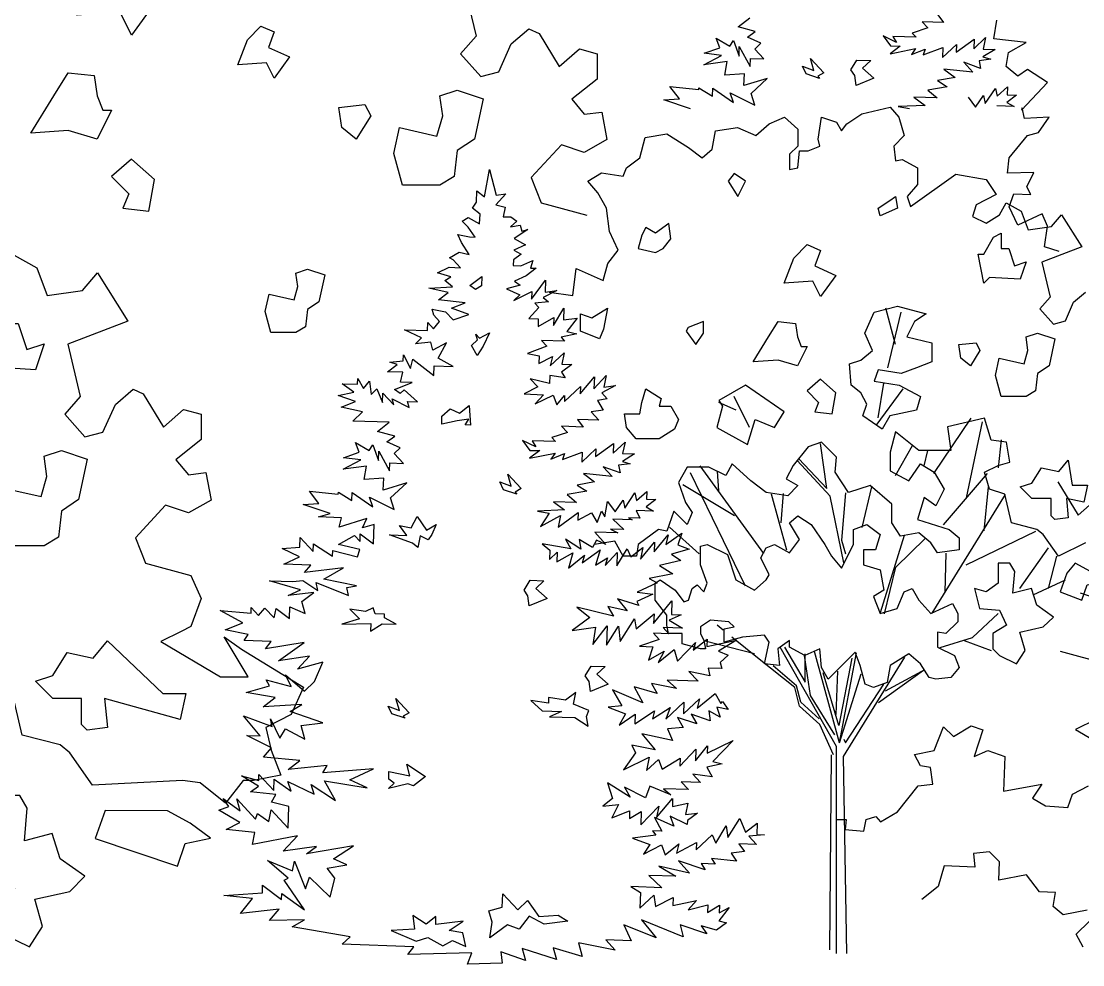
# Model space of a CAD drawing. Header units: inches. Extents: x -11 to 128, y 7 to 56.
# Drawn here: x 40.394 to 41.049, y 22.077 to 22.659 of the extents above; entities that cross this region are included whole.
import ezdxf

# ---------------------------------------------------------------- set-up
doc = ezdxf.new("R2010")
doc.units = ezdxf.units.IN
doc.header["$MEASUREMENT"] = 0
doc.layers.add('CAY', color=94, linetype='Continuous')
doc.layers.add('CAY-3', color=61, linetype='Continuous')
picture_1 = doc.add_image_def('image1.jpg', size_in_pixel=(1680, 1093))

# ---------------------------------------------------------------- blocks, each defined once
blk = doc.blocks.new('A$C76451831')
at = {"layer": 'CAY'}
for p, q in [((4134.9, 1467.3), (4152, 1395.3)), ((4512, 1407.8), (4528.3, 1420.4)), ((4786.8, 1424.5), (4794.5, 1413.8)), ((4200.3, 1384.7), (4224.5, 1405.3)), ((4224.5, 1405.3), (4238.7, 1398.8)), ((4535.8, 1401.5), (4512, 1407.8)), ((4525.1, 1393.7), (4535.8, 1401.5)), ((4773, 1406.4), (4751.5, 1399.4)), ((4794.5, 1413.8), (4765.1, 1414.8)), ((4765.1, 1414.8), (4773, 1406.4)), ((4152, 1395.3), (4130.8, 1371.1)), ((4238.7, 1398.8), (4266.4, 1353.4)), ((4487, 1379.2), (4482, 1392.5)), ((4482, 1392.5), (4500.7, 1381.4)), ((4500.7, 1381.4), (4505.9, 1389.4)), ((4505.9, 1389.4), (4513.4, 1367.9)), ((4543.4, 1385.4), (4525.1, 1393.7)), ((4711.4, 1395.4), (4721.4, 1381.9)), ((4729.7, 1386.6), (4711.4, 1395.4)), ((4724.6, 1394.9), (4729.7, 1386.6)), ((4756.7, 1393.8), (4724.6, 1394.9)), ((4751.5, 1399.4), (4756.7, 1393.8)), ((4811.7, 1373.3), (4836.3, 1391)), ((4835.9, 1377.9), (4852.3, 1393.2)), ((4836.3, 1391), (4835.9, 1377.9)), ((4852.3, 1393.2), (4849, 1377.4)), ((4183.2, 1346.3), (4200.3, 1384.7)), ((4266.4, 1353.4), (4294.1, 1377.6)), ((4294.1, 1377.6), (4318.3, 1371.1)), ((4465.5, 1371.8), (4487, 1379.2)), ((4489.4, 1368.7), (4465.5, 1371.8)), ((4513.4, 1367.9), (4513.8, 1381)), ((4513.8, 1381), (4528.7, 1353.7)), ((4535, 1377.5), (4543.4, 1385.4)), ((4547.7, 1363.9), (4535, 1377.5)), ((4735, 1381.4), (4721, 1371)), ((4721, 1371), (4756.1, 1378)), ((4721.4, 1381.9), (4735, 1381.4)), ((4756.1, 1378), (4750.4, 1370)), ((4750.4, 1370), (4769.3, 1377.5)), ((4766.3, 1369.4), (4793.3, 1379.4)), ((4769.3, 1377.5), (4766.3, 1369.4)), ((4792.9, 1365.8), (4812.1, 1383.7)), ((4793.3, 1379.4), (4792.9, 1365.8)), ((4812.1, 1383.7), (4811.7, 1373.3)), ((4865.3, 1376.9), (4848.6, 1366.6)), ((4849, 1377.4), (4865.3, 1376.9)), ((4130.8, 1371.1), (4158.5, 1339.9)), ((4318.3, 1371.1), (4318.3, 1336.3)), ((4464.9, 1355.9), (4489.4, 1368.7)), ((4497.2, 1360.3), (4464.9, 1355.9)), ((4493.9, 1341.8), (4497.2, 1360.3)), ((4528.7, 1353.7), (4529.1, 1364.6)), ((4529.1, 1364.6), (4547.7, 1363.9)), ((4822.1, 1359.3), (4834.8, 1345.7)), ((4845.4, 1350.8), (4822.1, 1359.3)), ((4859.4, 1363.5), (4843.5, 1361.3)), ((4843.5, 1361.3), (4845.4, 1350.8)), ((4848.6, 1366.6), (4859.4, 1363.5)), ((4158.5, 1339.9), (4183.2, 1346.3)), ((4520.7, 1343.6), (4493.9, 1341.8)), ((4520.1, 1327.3), (4520.7, 1343.6)), ((4834.8, 1345.7), (4795, 1349.9)), ((4795, 1349.9), (4810.5, 1338.4)), ((4318.3, 1336.3), (4283.5, 1308.6)), ((4552.2, 1337), (4520.1, 1327.3)), ((4530.1, 1316.5), (4552.2, 1337)), ((4810.5, 1338.4), (4786.3, 1334.3)), ((4786.3, 1334.3), (4799.6, 1325.7)), ((4431.5, 1309.1), (4418.5, 1325.8)), ((4418.5, 1325.8), (4458.3, 1321.7)), ((4458.3, 1321.7), (4458.4, 1324.4)), ((4458.4, 1324.4), (4477, 1312.9)), ((4477, 1312.9), (4477.4, 1323.8)), ((4477.4, 1323.8), (4505.7, 1304.2)), ((4501.2, 1317.5), (4535, 1300.5)), ((4505.7, 1304.2), (4501.2, 1317.5)), ((4535, 1300.5), (4530.1, 1316.5)), ((4799.6, 1325.7), (4772.7, 1321.2)), ((4772.7, 1321.2), (4785.5, 1310.3)), ((4838.5, 1297.6), (4849.5, 1313.5)), ((4849.5, 1313.5), (4851.8, 1302.5)), ((4851.8, 1302.5), (4865.7, 1323.4)), ((4865.7, 1323.4), (4868.1, 1312.9)), ((4868.1, 1312.9), (4882.1, 1325.5)), ((4894.8, 1314.2), (4881.4, 1304.2)), ((4882.1, 1325.5), (4881.7, 1314.6)), ((4881.7, 1314.6), (4894.8, 1314.2)), ((4283.5, 1308.6), (4300.6, 1287.9)), ((4410.2, 1307.5), (4431.5, 1309.1)), ((4446.9, 1295.4), (4410.2, 1307.5)), ((4769.3, 1300), (4732.1, 1298.6)), ((4732.1, 1298.6), (4747.8, 1295.7)), ((4753.8, 1311.4), (4769.3, 1300)), ((4785.5, 1310.3), (4753.8, 1311.4)), ((4828.1, 1311.5), (4838.5, 1297.6)), ((4891.6, 1298.4), (4867.6, 1299.3)), ((4881.4, 1304.2), (4891.6, 1298.4)), ((4300.6, 1287.9), (4324.7, 1290.9)), ((4324.7, 1290.9), (4331.8, 1253.1)), ((4554.9, 1274.6), (4575.8, 1283.7)), ((4575.8, 1283.7), (4594.3, 1267.5)), ((4622.2, 1253.8), (4626.9, 1283.7)), ((4626.9, 1283.7), (4647.3, 1277)), ((4661.5, 1274.6), (4682.3, 1288.4)), ((4682.3, 1288.4), (4721.2, 1297.8)), ((4721.2, 1297.8), (4733, 1283.7)), ((4733, 1283.7), (4740.1, 1258.5)), ((4481, 1265.2), (4511.3, 1269.9)), ((4511.3, 1269.9), (4536.5, 1258.5)), ((4536.5, 1258.5), (4554.9, 1274.6)), ((4647.3, 1277), (4654.4, 1265.2)), ((4654.4, 1265.2), (4661.5, 1274.6)), ((4377.3, 1228.2), (4384.3, 1256.1)), ((4384.3, 1256.1), (4414.2, 1260.8)), ((4414.2, 1260.8), (4444.1, 1242.4)), ((4476.7, 1240), (4481, 1265.2)), ((4594.3, 1267.5), (4594.3, 1244.3)), ((4740.1, 1258.5), (4725.9, 1244.3)), ((4269.3, 1246.1), (4228, 1201.2)), ((4300.6, 1235.4), (4269.3, 1246.1)), ((4331.8, 1253.1), (4300.6, 1235.4)), ((4444.1, 1242.4), (4462.6, 1228.2)), ((4462.6, 1228.2), (4476.7, 1240)), ((4594.3, 1244.3), (4582.9, 1232.9)), ((4608.4, 1237.6), (4624.5, 1244.3)), ((4624.5, 1244.3), (4622.2, 1253.8)), ((4725.9, 1244.3), (4728.3, 1223.9)), ((4358.8, 1214.4), (4377.3, 1228.2)), ((4582.9, 1232.9), (4582.9, 1212.1)), ((4594.3, 1214.4), (4596.6, 1237.6)), ((4596.6, 1237.6), (4608.4, 1237.6)), ((4728.3, 1223.9), (4737.7, 1225.8)), ((4737.7, 1225.8), (4758.6, 1214.4)), ((4354.1, 1203), (4358.8, 1214.4)), ((4582.9, 1212.1), (4594.3, 1214.4)), ((4758.6, 1214.4), (4758.6, 1191.2)), ((4228, 1201.2), (4241.6, 1166.4)), ((4305.7, 1196), (4324.2, 1207.4)), ((4324.2, 1207.4), (4354.1, 1203)), ((4749.1, 1161.4), (4811.2, 1205.4)), ((4811.2, 1205.4), (4852.9, 1198.3)), ((4852.9, 1198.3), (4866.7, 1177.9)), ((4319.5, 1179.8), (4305.7, 1196)), ((4758.6, 1191.2), (4744.4, 1175.1)), ((4331.3, 1159), (4319.5, 1179.8)), ((4744.4, 1175.1), (4749.1, 1161.4)), ((4866.7, 1177.9), (4839.1, 1163.7)), ((4241.6, 1166.4), (4304.1, 1149.3)), ((4335.6, 1126.7), (4331.3, 1159)), ((4839.1, 1163.7), (4834.4, 1147.6)), ((4871.4, 1149.9), (4880.4, 1166.1)), ((4880.4, 1166.1), (4901.2, 1154.7)), ((4901.2, 1154.7), (4910.7, 1129.1)), ((4834.4, 1147.6), (4852.9, 1138.5)), ((4852.9, 1138.5), (4871.4, 1149.9)), ((4942.9, 1133.8), (4956.7, 1149.9)), ((4956.7, 1149.9), (4984.6, 1105.9)), ((4347.4, 1101.2), (4335.6, 1126.7)), ((4910.7, 1129.1), (4942.9, 1133.8)), ((4333.2, 1082.7), (4347.4, 1101.2)), ((4984.6, 1105.9), (4929.6, 1084.7)), ((4326.6, 1059.5), (4333.2, 1082.7)), ((4929.6, 1084.7), (4941, 1036.7)), ((4284.9, 1039.1), (4289.6, 1076)), ((4289.6, 1076), (4326.6, 1059.5)), ((4252.7, 1043.4), (4284.9, 1039.1)), ((4941, 1036.7), (4926.8, 1020.6)), ((4973.2, 1029.6), (4989.3, 1043.4)), ((4728.3, 971.5), (4715.1, 1021.6)), ((4961.8, 1004.1), (4973.2, 1029.6)), ((4717.8, 939.8), (4736.3, 1016.3)), ((4926.8, 1020.6), (4945.3, 999.7)), ((4945.3, 999.7), (4961.8, 1004.1)), ((4701.9, 860.6), (4738.9, 910.7)), ((4704.6, 871.1), (4712.5, 918.7)), ((4509.3, 881.7), (4485.5, 892.2)), ((4527.8, 857.9), (4506.6, 900.2)), ((4781, 794.5), (4832.5, 870.4)), ((4850.9, 870.4), (4799.8, 858.6)), ((4826.2, 761), (4847.8, 865.6)), ((4860, 840.1), (4850.9, 870.4)), ((4728.3, 851.9), (4721.2, 824)), ((4760.5, 826.3), (4728.3, 851.9)), ((4799.8, 858.6), (4804.6, 826.3)), ((4626.9, 837.7), (4608.4, 831)), ((4634, 774), (4625.3, 835.7)), ((4647.3, 816.9), (4626.9, 837.7)), ((4728.6, 791.9), (4751.7, 832.8)), ((4880.8, 837.7), (4860, 840.1)), ((4870.1, 802.5), (4874.1, 840.9)), ((4885.5, 810.2), (4880.8, 837.7)), ((4608.4, 831), (4587.6, 805.5)), ((4645.4, 796.4), (4647.3, 816.9)), ((4721.2, 824), (4721.2, 798.4)), ((4804.6, 826.3), (4760.5, 826.3)), ((4768, 805.1), (4772.9, 825.9)), ((4442.1, 803.1), (4430.3, 782.3)), ((4472, 803.1), (4442.1, 803.1)), ((4547.7, 684.5), (4460.2, 805.1)), ((4495.2, 791.7), (4472, 803.1)), ((4504.2, 807.8), (4495.2, 791.7)), ((4529.8, 784.6), (4504.2, 807.8)), ((4587.6, 805.5), (4578.1, 787)), ((4638.7, 763.4), (4593.5, 812.2)), ((4595.8, 814.5), (4634, 774)), ((4746.8, 784.6), (4762.9, 807.8)), ((4762.9, 807.8), (4781.4, 796.4)), ((4850.9, 796.4), (4869.4, 805.5)), ((4869.4, 805.5), (4885.5, 810.2)), ((4522.3, 639.8), (4446.8, 795.6)), ((4485.8, 770.9), (4483.8, 797.9)), ((4663.8, 768.5), (4645.4, 796.4)), ((4721.2, 798.4), (4746.8, 784.6)), ((4781.4, 796.4), (4795.5, 773.2)), ((4794.3, 724.1), (4854.9, 794.5)), ((4857.6, 773.2), (4850.9, 796.4)), ((4430.3, 782.3), (4439.8, 754.7)), ((4507, 736.3), (4436.2, 779.1)), ((4550.6, 768.5), (4529.8, 784.6)), ((4578.1, 787), (4594.3, 777.9)), ((4594.3, 777.9), (4580.5, 763.8)), ((4693.7, 777.9), (4663.8, 768.5)), ((4682.7, 720.5), (4695.7, 776.4)), ((4723.6, 752.4), (4693.7, 777.9)), ((4795.5, 773.2), (4783.7, 750)), ((4850.1, 715.8), (4856.4, 776.4)), ((4878.5, 766.1), (4857.6, 773.2)), ((4951.7, 782.9), (4979.4, 737.5)), ((4580.5, 763.8), (4550.6, 768.5)), ((4579.1, 689), (4557.9, 766.3)), ((4571.1, 726.8), (4574.5, 766.9)), ((4657.5, 671.8), (4638.7, 763.4)), ((4659.9, 768.1), (4654, 702.8)), ((4767.6, 761.4), (4758.6, 731.5)), ((4783.7, 750), (4767.6, 761.4)), ((4778.7, 602.9), (4879.6, 765.8)), ((4887.9, 726.8), (4878.5, 766.1)), ((4979.4, 737.5), (5007.1, 761.7)), ((4439.8, 754.7), (4448.8, 741)), ((4723.6, 726.8), (4723.6, 752.4)), ((4423.7, 742.9), (4414.2, 715.4)), ((4430.3, 736.3), (4423.7, 742.9)), ((4442.1, 724.5), (4430.3, 736.3)), ((4448.8, 741), (4442.1, 724.5)), ((4758.6, 731.5), (4802.2, 717.8)), ((4402.8, 717.8), (4374.9, 696.9)), ((4414.2, 715.4), (4402.8, 717.8)), ((4458.8, 684.4), (4417.8, 720.8)), ((4735.4, 708.3), (4723.6, 726.8)), ((4802.2, 717.8), (4816, 706)), ((4825.4, 669), (4921.3, 715.4)), ((4922.5, 717.8), (4887.9, 726.8)), ((4931.5, 710.7), (4922.5, 717.8)), ((4342.7, 701.7), (4314.8, 696.9)), ((4354.1, 680.8), (4342.7, 701.7)), ((4654, 702.8), (4659.9, 684)), ((4707.6, 603.7), (4740.9, 709.9)), ((4728.7, 665.9), (4769.2, 705.2)), ((4760.5, 713.1), (4735.4, 708.3)), ((4777, 699.3), (4760.5, 713.1)), ((4816, 706), (4816, 689.9)), ((4952.3, 680.8), (4931.5, 710.7)), ((4374.9, 696.9), (4372.6, 680.8)), ((4786.1, 685.5), (4777, 699.3)), ((4816, 689.9), (4786.1, 685.5)), ((4899.3, 636.8), (4938.6, 692.2)), ((4989.3, 699.3), (4952.3, 680.8)), ((4372.6, 680.8), (4354.1, 680.8)), ((4796.7, 631.7), (4797.9, 685.1)), ((4938.6, 636.8), (4950, 680.8)), ((4713.4, 601.8), (4728.7, 665.9)), ((4917.8, 627.7), (4961.8, 648.6)), ((5013.6, 619.5), (4982.4, 630.1)), ((4834.4, 569.5), (4869.4, 602.2)), ((4491.5, 579.5), (4483.4, 586)), ((4541.2, 539.6), (4503.7, 569.7)), ((4789.6, 555.4), (4834.4, 569.5)), ((4534.5, 546.7), (4466.9, 564.4)), ((4647.3, 419.7), (4569.9, 556)), ((4575.8, 556.2), (4604.1, 507.8)), ((4823, 565.2), (4860, 551.4)), ((4602.9, 544.4), (4611.2, 489.7)), ((4604.1, 507.8), (4604.1, 546.7)), ((4651.6, 424.8), (4617.3, 549.9)), ((4668.2, 540.8), (4650.5, 448.4)), ((4651.6, 424.8), (4675, 548.1)), ((4656.8, 405.9), (4741.3, 542.4)), ((4589.9, 500.7), (4541.2, 539.6)), ((4592.3, 503.1), (4560.4, 530.2)), ((4650.5, 448.4), (4629.2, 520.8)), ((4646.9, 463.7), (4649.3, 523.1)), ((4651.6, 424.8), (4681.2, 519.2)), ((4705.1, 479.9), (4766.8, 524.3)), ((4714.5, 496), (4764.5, 523.1)), ((3915.1, 501.1), (3898, 463.3)), ((4596.6, 475.1), (4589.9, 500.7)), ((4598.2, 480.3), (4592.3, 503.1)), ((4659.9, 424.8), (4712.2, 505.4)), ((4611.2, 489.7), (4644.6, 435.4)), ((4624.5, 449.6), (4596.6, 475.1)), ((4623.3, 457.8), (4598.2, 480.3)), ((3898, 463.3), (3863.2, 445.6)), ((3863.2, 445.6), (3870.3, 414.4)), ((4643, 408.3), (4624.5, 449.6)), ((4657.5, 429.5), (4659.9, 424.8)), ((3870.3, 414.4), (3883.8, 380.2)), ((4647.3, 135.4), (4647.3, 419.7)), ((4638.3, 140.1), (4640.6, 408.3)), ((4661.5, 135.4), (4656.8, 405.9)), ((3883.8, 380.2), (3846.1, 373.1)), ((3831.9, 373.1), (3807.8, 341.8)), ((3846.1, 373.1), (3831.9, 373.1))]:
    blk.add_line(p, q, dxfattribs=at)
blk.add_lwpolyline([(4953.2, 1099.5), (4933.2, 1105.8), (4937.4, 1134.3), (4930, 1151.2), (4896.3, 1135.4), (4884.7, 1160.7), (4891, 1178.6), (4914.2, 1177.5), (4908.9, 1188.1), (4918.4, 1208.1), (4882.5, 1207.1), (4884.7, 1228.2), (4910, 1258.8), (4924.7, 1263), (4939.5, 1284.1), (4905.7, 1282), (4902.6, 1296.7), (4901.5, 1293.6), (4937.4, 1331.5), (4910, 1349.5), (4896.3, 1340), (4880.4, 1353.7), (4883.6, 1372.7), (4907.9, 1386.4), (4863.6, 1391.6), (4867.8, 1417)], dxfattribs=at)
for points in [[(3623.3, 1475.7), (3651, 1503.4), (3678.7, 1491.5), (3666.8, 1459.8), (3710.3, 1440), (3678.7, 1396.5), (3662.8, 1428.1), (3603.5, 1424.2)], [(3837.8, 1390.3), (3856.3, 1408.8), (3874.8, 1400.9), (3866.9, 1379.8), (3895.9, 1366.6), (3874.8, 1337.5), (3864.2, 1358.6), (3824.6, 1356)], [(4624.2, 1337.2), (4605.8, 1343.3), (4600.8, 1353.9), (4616.4, 1347.9), (4611.6, 1364.4), (4629.9, 1344.7), (4621.6, 1340)], [(4672.4, 1341), (4667.2, 1348.9), (4675.4, 1362.2), (4694.4, 1361.5), (4683.1, 1351), (4698.5, 1337.4), (4674.2, 1327.3)], [(3571.8, 1313.3), (3591.6, 1345), (3627.2, 1341), (3631.2, 1313.3), (3639.1, 1293.5), (3651, 1293.5), (3631.2, 1253.9), (3591.6, 1265.8), (3540.1, 1261.8)], [(4038.9, 1234.1), (4046.9, 1269.7), (4098.3, 1257.8), (4106.2, 1285.6), (4102.3, 1313.3), (4126, 1321.2), (4161.7, 1309.3), (4149.8, 1253.9), (4126, 1238), (4122.1, 1202.4), (4102.3, 1190.5), (4050.8, 1190.5)], [(3967.7, 1269.7), (3963.7, 1297.4), (3999.3, 1301.4), (4007.3, 1285.6), (3987.5, 1253.9)], [(3702.4, 1154.9), (3710.3, 1198.4), (3678.7, 1226.2), (3651, 1202.4), (3674.7, 1178.6), (3666.8, 1158.8)], [(4140.1, 120.8), (4146.1, 136.4), (4058.1, 134.1), (4066.6, 144.6), (3967.9, 148.1), (3979.1, 158.1), (3899.4, 171.8), (3916.1, 181.6), (3868, 180.6), (3881.7, 196.4), (3828.5, 190.1), (3845, 210.9), (3805.3, 215), (3858.5, 218.6), (3858.8, 229), (3884.9, 209.5), (3885.2, 217.6), (3916.5, 195.2), (3888.5, 236.1), (3894, 238.6), (3865.5, 263.2), (3899.8, 248.8), (3902.6, 261.9), (3917.6, 224.2), (3923.1, 239.9), (3951.6, 212.6), (3957.9, 238.7), (3947.6, 252.6), (3974.4, 257.1), (3956.2, 265.5), (3983.5, 283.1), (3919.2, 272.2), (3932.7, 282.1), (3887.2, 276), (3906.5, 296.7), (3844.9, 285.2), (3848.2, 301.4), (3808.5, 305.5), (3827.4, 315.3), (3798.5, 332.2), (3812.3, 337.1), (3804.5, 348.3), (3827.9, 331.1), (3823.1, 347.6), (3848.9, 320), (3851.8, 327.6), (3867.3, 316.6), (3870.6, 332.4), (3893.7, 307.5), (3894.8, 337), (3871, 343.2), (3876.8, 353.5), (3842, 357.4), (3853.2, 365.2), (3829.6, 379.1), (3853.4, 372.9), (3853.7, 381), (3874.2, 359), (3874.8, 374.8), (3898.2, 358.2), (3893.2, 371.5), (3929.8, 354.3), (3925.3, 367.6), (3958.9, 345.2), (3944, 372.4), (4002.2, 362.7), (3978.5, 373.9), (4011.2, 388.7), (3941.7, 383.4), (3947.5, 393.6), (3893.8, 387.8), (3910.1, 400.4), (3860, 404.8), (3870.8, 417.6), (3837, 434.6), (3855.6, 434), (3832.5, 461.5), (3871.9, 447), (3869.5, 457.5), (3882.2, 430.8), (3890.3, 443.7), (3916.6, 429.6), (3911.8, 448.3), (3941.4, 452.3), (3896.6, 467.5), (3912.8, 477.3), (3859.7, 474.2), (3876, 486.8), (3836.3, 493.6), (3868.4, 502.9), (3863.7, 511.2), (3897.8, 501.9), (3890.2, 518), (3916.2, 495.8), (3930.2, 508.9), (3941.6, 535.3), (3906.8, 525.6), (3923.3, 543.6), (3880.5, 537.4), (3915.8, 562.4), (3862.5, 553.9), (3870.5, 564), (3833.4, 565.3), (3839.1, 573.3), (3807.2, 579.8), (3831.5, 589.4), (3800.4, 606.4), (3842.9, 602.6), (3843.1, 610.3), (3853.2, 599.5), (3861.7, 609.7), (3874.4, 596.1), (3877.5, 609.1), (3895.6, 595.3), (3896.2, 611.2), (3917.2, 602.3), (3912.8, 618.8), (3929.1, 631.3), (3894, 627.1), (3910.6, 634.7), (3868.4, 647.1), (3900.1, 646), (3913.8, 647.7), (3934.6, 633.9), (3932.3, 644.8), (3976.9, 627), (3974.6, 637.9), (3987.8, 640.2), (3942.8, 649.4), (3970.1, 664.8), (3916.4, 658.5), (3924.9, 668.7), (3887.8, 670), (3909.5, 680.1), (3885.8, 691.3), (3909.9, 693.2), (3910.4, 706.8), (3928.3, 687.6), (3928.7, 698), (3954.8, 681.2), (3955.1, 688.9), (3989.2, 680), (3992.3, 690.3), (3963.1, 696.8), (3984.8, 709.2), (3992.7, 701.2), (3993, 711.6), (4011.1, 697.8), (4012.1, 724.6), (3996, 719.7), (4001.9, 732.6), (3963.9, 720.8), (3967.1, 733.8), (3935.4, 734.9), (3951.4, 739.8), (3914.7, 752), (3936, 753.5), (3923, 770.3), (3962.8, 766.2), (3962.9, 768.9), (3981.5, 757.4), (3981.9, 768.2), (4010.2, 748.6), (4005.7, 761.9), (4039.5, 744.9), (4034.6, 760.9), (4056.7, 781.5), (4024.6, 771.7), (4025.2, 788), (3998.4, 786.2), (4001.7, 804.7), (3969.4, 800.4), (3993.9, 813.1), (3970, 816.2), (3991.5, 823.6), (3986.5, 837), (4005.2, 825.9), (4010.4, 833.9), (4017.9, 812.3), (4018.3, 825.4), (4033.2, 798.2), (4033.6, 809), (4052.2, 808.4), (4039.5, 822), (4047.9, 829.8), (4029.6, 838.2), (4040.3, 846), (4016.5, 852.2), (4032.8, 864.8), (3982.6, 866.6), (3996.2, 879.2), (3966.9, 885.7), (3986.2, 893.2), (3962.5, 901.7), (3984, 906.4), (3968.1, 917.8), (3989.3, 917.1), (3989.6, 924.8), (3997.3, 911.4), (4005.8, 921.5), (4007.9, 902.9), (4015.9, 910.7), (4023.4, 891.9), (4023.8, 905), (4039.1, 888.6), (4036.7, 896.9), (4060.3, 885.2), (4057.8, 893.4), (4071.4, 892.9), (4053.4, 909.4), (4047.8, 904.2), (4039.8, 909.9), (4064.2, 919.5), (4048.4, 920), (4051.5, 933.5), (4030.3, 934.3), (4043.8, 944.2), (4033.4, 947.3), (4052.1, 949.4), (4052.4, 957.5), (4062.1, 938.6), (4065.3, 951.6), (4094, 929.3), (4094.4, 942.4), (4120.7, 941.5), (4099.8, 953.1), (4111.4, 974), (4092.5, 963.8), (4090.1, 974.8), (4068.8, 972.8), (4077.2, 980.7), (4053.6, 991.9), (4085.3, 990.8), (4085.6, 1001.7), (4093.5, 993.3), (4101.6, 1003.4), (4094.2, 1011.8), (4091.7, 1020.1), (4110.2, 1016.7), (4120.7, 1005.5), (4142.2, 1012.9), (4118.5, 1021.8), (4137.3, 1028.9), (4100.3, 1032.9), (4113.8, 1043.3), (4087.3, 1049.2), (4119.5, 1050.8), (4109, 1059.4), (4117.3, 1064.5), (4098.9, 1070.1), (4115, 1077.7), (4130.9, 1077.2), (4120.8, 1088), (4115.5, 1090.9), (4128.9, 1098.6), (4142.4, 1095.4), (4132.1, 1111.6), (4127, 1122.6), (4143.2, 1119.4), (4150.9, 1119.1), (4141, 1132.6), (4133.1, 1141), (4141.4, 1146.2), (4157, 1137.5), (4157.5, 1150.6), (4147.3, 1159.1), (4152.6, 1167.1), (4153.1, 1182.9), (4163.7, 1174.4), (4170.5, 1211.8), (4179.7, 1176.6), (4192.9, 1178.8), (4179.2, 1163.4), (4192.2, 1160.3), (4189.5, 1147.2), (4199.9, 1146.8), (4207.9, 1141.1), (4199.4, 1133.3), (4212.7, 1135.5), (4215.1, 1127.3), (4223.3, 1129.7), (4204.3, 1117.2), (4219.9, 1108.5), (4203.8, 1101.4), (4214, 1095.6), (4203.3, 1087.8), (4203, 1080.1), (4213.4, 1079.7), (4230, 1086.9), (4226.9, 1076.5), (4234.6, 1076.3), (4221.1, 1065.9), (4205, 1058.7), (4212.5, 1053), (4193.8, 1048.2), (4212, 1039.9), (4204.1, 1032), (4228.5, 1044.3), (4228.1, 1033.9), (4247.6, 1060), (4247.1, 1043.7), (4263, 1045.8), (4244.1, 1036.1), (4251.6, 1030.3), (4232.9, 1028.3), (4238.2, 1022.7), (4224.5, 1007.3), (4237.6, 1006.8), (4237.3, 996.4), (4259, 1008.8), (4258.6, 997.9), (4272.6, 1021.5), (4272, 1005.6), (4291.1, 1007.7), (4276.9, 989.6), (4290.4, 986.4), (4268.9, 981.7), (4273.7, 976.1), (4242, 977.2), (4249.5, 969.2), (4222.8, 959.3), (4238.6, 956), (4238.2, 945.6), (4257.1, 955.4), (4254, 942.3), (4273.2, 960.2), (4269.9, 944.5), (4283.5, 944), (4269.5, 933.6), (4274.7, 925.7), (4253.5, 929.2), (4253.1, 918.3), (4226.6, 924.7), (4237.1, 913.4), (4218.2, 903.7), (4244.9, 902.7), (4233.5, 890), (4258, 902.3), (4263, 889), (4273.8, 901.7), (4273.5, 893.6), (4295.6, 914.1), (4295.2, 903.7), (4314.6, 927.1), (4314, 910.8), (4331, 929.2), (4327.7, 913), (4343.6, 915.2), (4324.7, 905.4), (4332.1, 897), (4318.9, 894.7), (4326.6, 881.3), (4310.2, 879.2), (4320.7, 867.9), (4291.3, 868.9), (4299.1, 858.2), (4269.6, 859.3), (4277.5, 850.8), (4256, 843.9), (4261.2, 838.3), (4229.1, 839.4), (4234.2, 831), (4215.9, 839.8), (4225.9, 826.3), (4239.5, 825.9), (4225.5, 815.5), (4260.6, 822.4), (4254.9, 814.4), (4273.8, 821.9), (4270.8, 813.9), (4297.8, 823.8), (4297.4, 810.2), (4316.6, 828.2), (4316.2, 817.7), (4340.9, 835.5), (4340.4, 822.3), (4356.8, 837.6), (4353.5, 821.9), (4369.8, 821.3), (4353.1, 811), (4363.9, 807.9), (4348, 805.8), (4349.9, 795.3), (4326.6, 803.8), (4339.3, 790.2), (4299.5, 794.3), (4315, 782.9), (4290.8, 778.7), (4304.1, 770.1), (4277.2, 765.6), (4290, 754.7), (4258.3, 755.8), (4273.8, 744.4), (4236.6, 743), (4252.3, 740.2), (4240.8, 721.6), (4268.1, 736.9), (4264.8, 720.7), (4292.2, 741.1), (4291.9, 730.6), (4310.8, 740.4), (4318.5, 727), (4324.5, 742.7), (4329.2, 734.8), (4332.6, 756), (4343, 742), (4354, 757.9), (4356.3, 747), (4370.2, 767.8), (4372.6, 757.3), (4386.6, 770), (4386.2, 759.1), (4399.3, 758.6), (4385.9, 748.7), (4396.1, 742.9), (4372.1, 743.7), (4377.2, 733.1), (4361.3, 733.7), (4366.6, 730.8), (4339.9, 731.7), (4355.3, 717.6), (4336.8, 718.2), (4347, 712.9), (4315.3, 714), (4330.6, 697.1), (4317.6, 703), (4311.9, 692.8), (4293.7, 703.8), (4295.9, 690.6), (4275.1, 704.5), (4282.3, 691.1), (4242.7, 697.9), (4253.3, 689.4), (4252.8, 676.3), (4263.6, 686.3), (4263.1, 673.2), (4284.9, 685.6), (4279.1, 664.5), (4301.1, 682.3), (4298, 672), (4322.6, 689.7), (4316.4, 668.6), (4332.6, 678.5), (4329.6, 668.1), (4346.1, 686.1), (4345.4, 667.6), (4359.8, 691.1), (4364.9, 680), (4381.2, 693.1), (4377.9, 676.9), (4397.3, 700.2), (4396.8, 687.1), (4416.2, 710.4), (4413, 696.9), (4434.9, 712.5), (4429.3, 696.4), (4445, 690.8), (4420.7, 683.5), (4433.6, 674.9), (4404.3, 668.2), (4422.5, 656.7), (4390.1, 650.1), (4400.8, 644.3), (4373.6, 631.7), (4394.8, 628.7), (4373.2, 618.6), (4375.7, 613), (4346.5, 622.2), (4359.6, 605.9), (4333, 611.8), (4340.7, 598.4), (4290.4, 611), (4308.5, 596.8), (4283.9, 579.1), (4316.2, 583.4), (4312.6, 559.5), (4332.1, 585.5), (4331.2, 558.8), (4348, 585), (4349.9, 563.6), (4369.6, 594.7), (4371.9, 581.4), (4396.6, 601.9), (4396.1, 588.3), (4421.2, 619.6), (4420.6, 601), (4433.7, 600.6), (4417.6, 593), (4435.8, 581.9), (4409.1, 582.8), (4416.9, 574.4), (4395.7, 575.2), (4403.5, 566.7), (4376.5, 557.2), (4395, 556.6), (4388.9, 538.2), (4410.7, 550.6), (4402.4, 535), (4424.3, 552.8), (4428.8, 536.8), (4453.7, 562.3), (4450.6, 551.9), (4469.7, 567.1), (4469.3, 556.7), (4510, 565.7), (4485.4, 550.7), (4498.4, 544.8), (4487.6, 534.8), (4490, 526.5), (4471, 527.2), (4473.4, 516.7), (4444.6, 522.7), (4457.2, 509.1), (4414.7, 510.6), (4427.4, 499.2), (4393.2, 505.9), (4400.9, 492.5), (4369.1, 501.3), (4381.4, 479.5), (4339.5, 497.3), (4352.3, 475.6), (4333.6, 473.5), (4357.4, 464.5), (4348.7, 449), (4370.5, 464.1), (4370, 450.9), (4397.4, 468.6), (4394.3, 457.8), (4418.8, 473.3), (4412.8, 457.1), (4437.7, 480.3), (4437.1, 464.5), (4459.1, 485), (4455.9, 472), (4480.7, 492.4), (4488.3, 478.5), (4490.7, 481.2), (4498.5, 470.5), (4482.7, 473.7), (4487.7, 460), (4471.7, 468.7), (4473.9, 455), (4447.5, 464.1), (4455.2, 450.7), (4428.8, 459.3), (4436.5, 445.9), (4415.1, 443.9), (4422.2, 427.8), (4380, 437), (4398.2, 415), (4366.3, 421.6), (4371.3, 411), (4354.7, 387.5), (4389.7, 404.9), (4386.3, 386.4), (4402.7, 401.7), (4407.7, 388.4), (4432.3, 403.4), (4431.9, 392.6), (4454, 415.8), (4453.4, 400), (4470, 420.7), (4469.7, 410.3), (4505.2, 427.6), (4477.4, 399.1), (4490.4, 396), (4469, 391.3), (4476.7, 377.8), (4450.1, 381.5), (4460.6, 370.2), (4433.8, 371.2), (4443.9, 360.4), (4409.5, 361.6), (4419.6, 353.1), (4391, 365), (4385, 349.3), (4356.1, 363.5), (4363.8, 350.1), (4332.7, 369.7), (4339.7, 348.2), (4326.2, 337.8), (4347.6, 339.7), (4338.8, 321.5), (4363.1, 331), (4362.7, 320.6), (4379, 330.5), (4378.3, 311.9), (4403.2, 337.8), (4400, 322), (4422.2, 348), (4421.8, 337.1), (4443.2, 341.8), (4440, 326.1), (4456.3, 327.8), (4442.4, 317.8), (4442.2, 312.4), (4418.6, 324.1), (4423.6, 310.3), (4397.2, 322.1), (4407.5, 303.2), (4394.3, 303.7), (4399.1, 298), (4367.2, 293.7), (4391, 285.2), (4382.3, 271.9), (4406.8, 284.6), (4411.8, 270.9), (4430.9, 286.1), (4427.7, 273), (4455, 287.9), (4454.6, 277.5), (4476.6, 298.1), (4481.7, 287), (4495.6, 310.5), (4497.8, 294.6), (4514.6, 320.8), (4522.1, 301.9), (4538.4, 314.5), (4537.8, 298.6), (4548.2, 298.3), (4526.8, 296.3), (4537.3, 285.1), (4513.3, 285.9), (4521.1, 275.2), (4502.5, 273.1), (4509.8, 262), (4475.5, 265.9), (4480.6, 258), (4461.6, 258.7), (4466.8, 250.4), (4430.1, 262.5), (4445.3, 245.7), (4403.1, 255.3), (4426.6, 241.3), (4389.5, 242.6), (4407.5, 225.7), (4364.9, 227.2), (4377.8, 219), (4377, 197.7), (4396.2, 215.6), (4398.4, 199.7), (4422.9, 212), (4422.5, 201.1), (4454.9, 208.2), (4443.6, 195.4), (4470.5, 202.2), (4470.2, 191.8), (4486.4, 201.6), (4486, 191.2), (4499.9, 198.4), (4485.6, 180.3), (4496.4, 177.2), (4482.5, 167.3), (4461.4, 173.5), (4469.1, 162.3), (4432.4, 174.5), (4436.8, 158), (4379.2, 181.3), (4399.6, 157), (4354.9, 174.5), (4365, 152.8), (4330.2, 154), (4343.3, 140), (4292.9, 149.9), (4297.7, 131.1), (4258.2, 142.9), (4262.6, 126.9), (4215.6, 142.2), (4220, 125.7), (4186, 137.8), (4188.1, 121.8)], [(4522.5, 1195.9), (4506.6, 1206.4), (4498.7, 1195.9), (4511.9, 1174.8)], [(4720.4, 1169.5), (4728.3, 1174.8), (4731, 1158.9), (4707.2, 1148.4), (4704.6, 1158.9)], [(4419.5, 1116.7), (4416.9, 1137.8), (4398.4, 1124.6), (4385.2, 1132.5), (4380, 1122), (4374.7, 1103.5), (4398.4, 1098.2), (4409, 1103.5)], [(4862.9, 1119.3), (4873.5, 1124.6), (4873.5, 1103.5), (4884.1, 1103.5), (4892, 1079.7), (4907.8, 1085), (4899.9, 1061.2), (4857.7, 1063.9), (4849.7, 1055.9), (4841.8, 1095.6), (4849.7, 1095.6)], [(4588.5, 1090.3), (4606.9, 1108.8), (4625.4, 1100.8), (4617.5, 1079.7), (4646.5, 1066.5), (4625.4, 1037.5), (4614.9, 1058.6), (4575.3, 1055.9)], [(3862.3, 1017), (3867.6, 1040.8), (3901.9, 1032.9), (3907.2, 1051.4), (3904.5, 1069.8), (3920.4, 1075.1), (3944.1, 1067.2), (3936.2, 1030.2), (3920.4, 1019.7), (3917.7, 995.9), (3904.5, 988), (3870.2, 988)], [(4143.6, 1052.7), (4159.9, 1065.3), (4159.5, 1052.2), (4151.1, 1047)], [(4295.5, 989.9), (4295.5, 1013.7), (4311.3, 1008.4), (4332.5, 1021.6), (4327.2, 992.6), (4321.9, 979.4)], [(4709.9, 855.3), (4683.5, 873.8), (4688.8, 889.6), (4680.8, 905.5), (4667.6, 916), (4665, 945.1), (4680.8, 950.3), (4696.7, 963.5), (4686.1, 987.3), (4699.3, 1016.3), (4731, 1024.3), (4770.6, 1013.7), (4754.7, 1003.1), (4744.2, 982), (4778.5, 974.1), (4778.5, 947.7), (4757.4, 939.8), (4736.3, 931.9), (4704.6, 937.1), (4699.3, 921.3), (4733.6, 916), (4762.7, 900.2), (4757.4, 881.7), (4720.4, 873.8)], [(4443.3, 995.2), (4440.7, 989.9), (4453.9, 971.5), (4464.4, 987.3), (4464.4, 1003.1)], [(4554.1, 982), (4567.3, 1003.1), (4591.1, 1000.5), (4593.7, 982), (4599, 968.8), (4606.9, 968.8), (4593.7, 942.4), (4567.3, 950.3), (4533, 947.7)], [(4145.7, 970.1), (4154.1, 978), (4151.7, 985.8), (4156.9, 980.2), (4170.4, 987.9), (4162, 969.6), (4153.4, 956.7)], [(4865.6, 929.2), (4870.9, 953), (4905.2, 945.1), (4910.4, 963.5), (4907.8, 982), (4923.6, 987.3), (4947.4, 979.4), (4939.5, 942.4), (4923.6, 931.9), (4921, 908.1), (4907.8, 900.2), (4873.5, 900.2)], [(4818.1, 953), (4815.4, 971.5), (4839.2, 974.1), (4844.5, 963.5), (4831.3, 942.4)], [(4641.2, 876.4), (4646.5, 905.5), (4625.4, 923.9), (4606.9, 908.1), (4622.8, 892.2), (4617.5, 879)], [(4403.7, 887), (4419.5, 887), (4430.1, 868.5), (4424.8, 855.3), (4403.7, 842.1), (4372, 842.1), (4358.8, 857.9), (4356.2, 876.4), (4377.3, 876.4), (4380, 892.2), (4385.2, 910.7), (4406.4, 897.5)], [(4562.1, 857.9), (4575.3, 879), (4522.5, 916), (4485.5, 894.9), (4490.8, 887), (4482.9, 857.9), (4525.1, 834.2), (4535.7, 868.5)], [(4144.6, 860.9), (4136.9, 861.2), (4142.2, 869.2), (4126.3, 867), (4104.8, 862.3), (4105.2, 873.2), (4116.4, 883.2), (4129.3, 877.3), (4142.8, 887.7)], [(4915.7, 781.4), (4928.9, 802.5), (4952.7, 797.2), (4965.9, 813), (4971.2, 778.7), (4992.3, 778.7), (4987, 755), (4963.2, 760.2), (4965.9, 733.8), (4947.4, 731.2), (4942.1, 736.5), (4942.1, 760.2), (4915.7, 760.2), (4899.9, 776.1)], [(4208.2, 766.2), (4189.8, 772.3), (4184.7, 782.9), (4200.4, 776.9), (4195.5, 793.4), (4213.9, 773.7), (4205.6, 769)], [(4064.6, 698.7), (4032.9, 710.2), (4056.9, 709.4), (4046.9, 723.3), (4062.7, 720.1), (4070.9, 735.6), (4083.8, 716.6), (4097.3, 724.3), (4091.3, 710.9), (4086.1, 703.4), (4075.4, 708.7), (4072.1, 693)], [(4499.5, 590.8), (4474.4, 593.1), (4460.6, 583.7), (4460.6, 574.6), (4464.9, 565.2), (4467.3, 553.8), (4460.6, 553.8), (4435.1, 560.5), (4435.1, 574.6), (4416.6, 574.6), (4414.2, 586), (4414.2, 599.8), (4398.1, 620.6), (4398.1, 643.8), (4405.2, 648.6), (4425.6, 634.4), (4437.4, 618.3), (4444.1, 620.6), (4448.8, 636.8), (4455.9, 641.5), (4464.9, 632), (4469.6, 643.8), (4460.6, 669), (4460.6, 694.6), (4469.6, 696.9), (4497.6, 683.2), (4509, 648.6), (4534.5, 634.4), (4550.6, 648.6), (4554.9, 655.2), (4543.5, 678.5), (4550.6, 692.2), (4562, 696.9), (4582.9, 685.5), (4596.6, 704), (4582.9, 726.8), (4594.3, 736.3), (4612.7, 724.5), (4631.2, 696.9), (4640.6, 680.8), (4654.4, 664.7), (4670.5, 696.9), (4670.5, 717.8), (4689, 724.5), (4707.5, 710.7), (4700.8, 689.9), (4684.3, 689.9), (4684.3, 669), (4707.5, 662.3), (4712.2, 634.4), (4698.4, 625.4), (4707.5, 602.2), (4730.7, 609.2), (4740.1, 632), (4751.5, 636.8), (4760.5, 620.6), (4777, 602.2), (4806.9, 615.9), (4814, 602.2), (4814, 590.8), (4797.5, 574.6), (4786.1, 576.6), (4786.1, 556.2), (4809.3, 544.4), (4816, 528.2), (4804.6, 514.5), (4783.7, 512.1), (4774.7, 514.5), (4762.9, 533), (4746.8, 546.7), (4721.2, 530.6), (4716.9, 507.4), (4698.4, 500.7), (4686.6, 505), (4679.9, 530.6), (4672.9, 549.1), (4656.8, 533), (4635.9, 512.1), (4626.9, 528.2), (4624.5, 553.8), (4603.7, 544.4), (4582.9, 556.2), (4582.9, 565.2), (4566.7, 553.8), (4569.1, 530.6), (4548.3, 533), (4554.9, 562.8), (4548.3, 572.3), (4518, 569.9), (4492.8, 562.8), (4492.8, 581.3), (4506.6, 583.7)], [(4892.2, 660), (4885.5, 671.4), (4869.4, 671.4), (4869.4, 643.8), (4852.9, 632), (4836.8, 636.8), (4843.9, 609.2), (4871.4, 606.9), (4880.8, 586), (4862.3, 574.6), (4862.3, 553.8), (4871.4, 544.4), (4894.6, 533), (4906.4, 551.4), (4899.3, 576.6), (4931.5, 583.7), (4945.3, 597.4), (4922.5, 613.6), (4915.4, 636.8), (4889.8, 630.1)], [(4975.5, 671.4), (4963.7, 657.6), (4954.7, 632), (4984.6, 620.6), (4991.7, 641.5), (5014.8, 646.2), (4996.4, 660)], [(4223.4, 626.6), (4218.2, 634.5), (4226.4, 647.8), (4245.4, 647.1), (4234.2, 636.7), (4249.6, 623), (4225.2, 612.9)], [(4013.2, 601.7), (4010.8, 609.9), (4000.2, 604.8), (3978.6, 608.3), (3991.7, 594.7), (3967.4, 587.4), (4007.3, 588.7), (4006.9, 577.9), (4023.2, 588.2), (4042.2, 587.5), (4026.2, 596.2), (4026.3, 601.2)], [(4307.3, 508.9), (4302.2, 516.8), (4310.3, 530.1), (4329.4, 529.4), (4318.1, 518.9), (4333.5, 505.2), (4309.1, 495.2)], [(4054.6, 458.4), (4036.2, 464.5), (4031.1, 475.1), (4046.8, 469.1), (4041.9, 485.6), (4060.3, 465.9), (4052, 461.2)], [(4303.8, 461), (4306.8, 469), (4285.8, 477.9), (4289, 493.7), (4275.1, 483.3), (4251.6, 486.8), (4251.4, 479.1), (4227.5, 482.7), (4242.8, 468.5), (4269.5, 467.6), (4253, 460.5), (4287.8, 459.2), (4306, 447.7)], [(4032, 374.8), (4032.4, 385.2), (4061.2, 379.2), (4056.8, 395.2), (4082.5, 378.5), (4066.1, 365.4), (4058.1, 368.4), (4031.6, 361.7), (4039.5, 369.1)], [(4174.2, 178.1), (4169.4, 194.1), (4188.1, 198.9), (4188.8, 217.4), (4209.3, 195.4), (4222.9, 208.1), (4238.4, 186.2), (4264.8, 188), (4278.1, 179.9), (4245.8, 175.6), (4224.8, 186.7), (4211.1, 168.6), (4195.4, 174.6), (4170.8, 156.9)], [(4138.2, 144.9), (4133.9, 163.6), (4114.9, 167), (4134.4, 179.5), (4096.7, 175.3), (4097, 186.2), (4083.5, 175.8), (4065.4, 187.3), (4067.4, 168.6), (4035.2, 167), (4069.6, 152.2), (4085.6, 157.1), (4106.5, 146), (4119.9, 153.2)]]:
    blk.add_lwpolyline(points, close=True, dxfattribs=at)
at = {"layer": 'CAY-3'}
for p, q in [((3517.3, 1094.2), (3548.6, 1077.1)), ((3548.6, 1077.1), (3562.7, 1038.8)), ((3611.1, 1045.8), (3631.7, 1070)), ((3631.7, 1070), (3673.6, 1003.9)), ((3562.7, 1038.8), (3611.1, 1045.8)), ((3673.6, 1003.9), (3591, 972.1)), ((3591, 972.1), (3608.1, 900.1)), ((3656.5, 889.5), (3680.7, 910.2)), ((3680.7, 910.2), (3694.8, 903.7)), ((3608.1, 900.1), (3586.9, 875.9)), ((3694.8, 903.7), (3722.5, 858.3)), ((3586.9, 875.9), (3614.6, 844.7)), ((3639.4, 851.2), (3656.5, 889.5)), ((3722.5, 858.3), (3750.2, 882.4)), ((3750.2, 882.4), (3774.4, 875.9)), ((3774.4, 875.9), (3774.4, 841.1)), ((3614.6, 844.7), (3639.4, 851.2)), ((3774.4, 841.1), (3739.6, 813.4)), ((3739.6, 813.4), (3756.7, 792.8)), ((3756.7, 792.8), (3780.9, 795.7)), ((3780.9, 795.7), (3788, 758)), ((3725.5, 750.9), (3684.2, 706.1)), ((3756.7, 740.3), (3725.5, 750.9)), ((3788, 758), (3756.7, 740.3)), ((3684.2, 706.1), (3697.8, 671.3)), ((3697.8, 671.3), (3760.3, 654.2)), ((3760.3, 654.2), (3774.4, 622.9)), ((3774.4, 622.9), (3760.3, 584.6)), ((3760.3, 584.6), (3746.7, 577.5)), ((3746.7, 577.5), (3719, 563.9)), ((3839, 515.2), (3805.7, 570.4)), ((3805.7, 570.4), (3829.8, 553.3)), ((3719, 563.9), (3800.7, 515.2)), ((3829.8, 553.3), (3915.1, 501.1)), ((4954.6, 550.5), (5017.1, 533.4)), ((3800.7, 515.2), (3839, 515.2)), ((3528.5, 435.3), (3514.4, 494.3)), ((5003.6, 456.7), (4975.9, 443.1)), ((4975.9, 443.1), (5057.6, 394.5)), ((3580.4, 421.8), (3528.5, 435.3)), ((3594, 411.1), (3580.4, 421.8)), ((3625.2, 366.3), (3594, 411.1)), ((3748.8, 373.1), (3625.2, 366.3)), ((3773, 369.5), (3748.8, 373.1)), ((3807.8, 341.8), (3773, 369.5))]:
    blk.add_line(p, q, dxfattribs=at)
for points in [[(3491.1, 1024.1), (3507, 1032), (3507, 1000.3), (3522.8, 1000.3), (3534.7, 964.7), (3558.4, 972.6), (3546.6, 936.9), (3483.2, 940.9), (3471.3, 929), (3459.5, 988.4), (3471.3, 988.4)], [(3495.1, 738.9), (3503, 774.6), (3554.5, 762.7), (3562.4, 790.4), (3558.4, 818.1), (3582.2, 826), (3617.8, 814.2), (3605.9, 758.7), (3582.2, 742.9), (3578.2, 707.2), (3558.4, 695.3), (3507, 695.3)], [(3570.3, 517.1), (3590.1, 548.8), (3625.7, 540.9), (3645.5, 564.6), (3721.6, 492.2), (3753.2, 492.2), (3745.3, 456.6), (3641.6, 485.4), (3645.5, 445.8), (3617.8, 441.9), (3609.9, 449.8), (3609.9, 485.4), (3570.3, 485.4), (3546.6, 509.2)], [(3535, 335), (3525, 352.1), (3500.8, 352.1), (3500.8, 310.9), (3476.1, 293.2), (3451.9, 300.2), (3462.5, 259), (3503.8, 255.4), (3517.9, 224.1), (3490.2, 207), (3490.2, 175.8), (3503.8, 161.6), (3538.6, 144.5), (3556.3, 172.2), (3545.6, 210), (3594, 220.6), (3614.6, 241.3), (3580.4, 265.4), (3569.8, 300.2), (3531.5, 290.2)], [(3728.2, 331.2), (3642.3, 331.5), (3628.8, 293.2), (3741.7, 255.1), (3752.3, 286.4), (3787.1, 293.5), (3759.4, 314.1)]]:
    blk.add_lwpolyline(points, close=True, dxfattribs=at)
for points in [[(4646.7, 319.2), (4660.4, 319.2), (4659.4, 305.5), (4684.7, 303.3), (4687.9, 319.2), (4701.6, 323.4), (4707.9, 316), (4731.1, 329.7), (4759.6, 365.6), (4779.6, 367.7), (4776.4, 390.9), (4762.7, 393), (4754.3, 408.8), (4781.7, 414.1), (4794.4, 446.8), (4808.1, 433.1), (4832.3, 447.8), (4848.2, 442.6), (4836.6, 405.7), (4855.5, 414.1), (4878.8, 405.7), (4876.6, 358.2), (4929.4, 367.7), (4916.7, 348.7), (4934.6, 338.2), (4965.2, 336), (4971.6, 354), (4993.7, 365.6)], [(4986.3, 144.1), (4976.8, 162), (4994.8, 179.9)], [(4991.6, 194.7), (4958.9, 188.4), (4945.2, 200), (4948.4, 219), (4926.2, 220), (4908.3, 243.2), (4870.3, 235.8), (4871.4, 261.2), (4857.7, 274.9), (4835.5, 272.8), (4837.6, 253.8), (4795.4, 255.9), (4787, 227.4), (4764.8, 209.5)]]:
    blk.add_lwpolyline(points, dxfattribs=at)

msp = doc.modelspace()

# ---------------------------------------------------------------- block references
at = {"layer": 'CAY', "xscale": 0.0004489089019145984, "yscale": 0.0004489089019145984, "zscale": 0.0004489089019145984}
msp.add_blockref('A$C76451831', (38.81115, 22.02325), dxfattribs=at)

# ---------------------------------------------------------------- pictures from other files: only their frames are drawn
image = msp.add_image(picture_1, insert=(12.49661, 7.37723), size_in_units=(74.4025, 48.40591))
image.dxf.flags = 6

doc.saveas('drawing.dxf')
